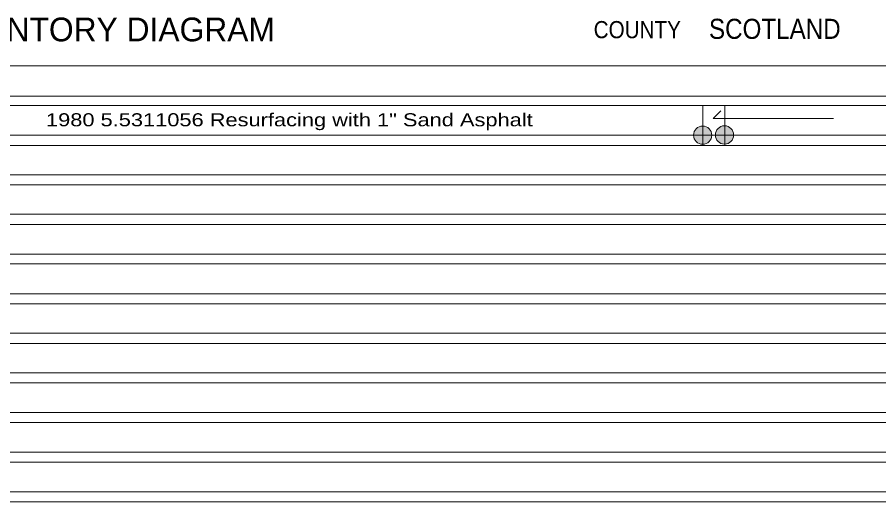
# Model space of a CAD drawing. Extents: x -6.9 to 14.9, y -10.9 to 5.7.
# Drawn here: x 1.19 to 7.8, y 1.96 to 5.67 of the extents above; entities that cross this region are included whole.
import ezdxf
from ezdxf.enums import TextEntityAlignment as Align

# ---------------------------------------------------------------- set-up
doc = ezdxf.new("R2010")
doc.units = 0
doc.header["$LTSCALE"] = 0.04
doc.layers.add('1', color=7, linetype='Continuous', lineweight=13)

msp = doc.modelspace()

# ---------------------------------------------------------------- hatches: boundary and pattern name
at = {"layer": '1'}
for points in [[(6.518, 4.769, 1), (6.378, 4.769, 1)], [(6.685, 4.771, 1), (6.545, 4.771, 1)]]:
    msp.add_hatch(color=256, dxfattribs=at).paths.add_polyline_path(points)

# ---------------------------------------------------------------- linework, layer by layer
for p, q in [((-6.921, 5.3), (14.851, 5.3)), ((-5.382, 5.069), (14.851, 5.069)), ((-6.921, 4.997), (14.851, 4.997)), ((6.448, 4.997), (6.448, 4.69)), ((6.618, 4.69), (6.618, 4.997)), ((-5.382, 4.768), (14.851, 4.768)), ((-6.396, 4.69), (14.851, 4.69)), ((-5.382, 4.464), (14.851, 4.464)), ((-6.396, 4.389), (14.851, 4.389)), ((-5.382, 4.163), (14.851, 4.163)), ((-6.396, 4.085), (14.851, 4.085)), ((-5.382, 3.856), (14.851, 3.856)), ((-6.396, 3.783), (14.851, 3.783)), ((-5.382, 3.553), (14.851, 3.553)), ((-6.396, 3.477), (14.851, 3.477)), ((-5.382, 3.251), (14.851, 3.251)), ((-6.396, 3.173), (14.851, 3.173)), ((-5.382, 2.947), (14.851, 2.947)), ((-6.396, 2.872), (14.851, 2.872)), ((-5.382, 2.643), (14.851, 2.643)), ((-6.396, 2.568), (14.851, 2.568)), ((-5.382, 2.34), (14.851, 2.34)), ((-6.396, 2.264), (14.851, 2.264)), ((-5.382, 2.036), (14.851, 2.036)), ((-6.396, 1.96), (14.851, 1.96))]:
    msp.add_line(p, q, dxfattribs=at)
msp.add_lwpolyline([(7.45, 4.898), (6.528, 4.898), (6.586, 4.956)], dxfattribs=at)
for centre in [(6.448, 4.769), (6.615, 4.771)]:
    msp.add_circle(centre, 0.07, dxfattribs=at)

# ---------------------------------------------------------------- texts
msp.add_text('NORTH CAROLINA STATE HIGHWAY CONSTRUCTION AND INVENTORY DIAGRAM', height=0.1821, dxfattribs=at).set_placement((-6.396, 5.488))
for s, height, width, p in [('COUNTY', 0.1315, 0.9, (5.9465, 5.512)), ('1980 5.5311056 Resurfacing with 1" Sand Asphalt', 0.1, 1.25, (3.28, 4.837))]:
    msp.add_text(s, height=height, dxfattribs=dict(at, width=width)).set_placement(p, align=Align.CENTER)
at = {"layer": '1', "width": 0.9}
msp.add_text('SCOTLAND', height=0.154, dxfattribs=at).set_placement((6.496, 5.507))

doc.saveas('drawing.dxf')
